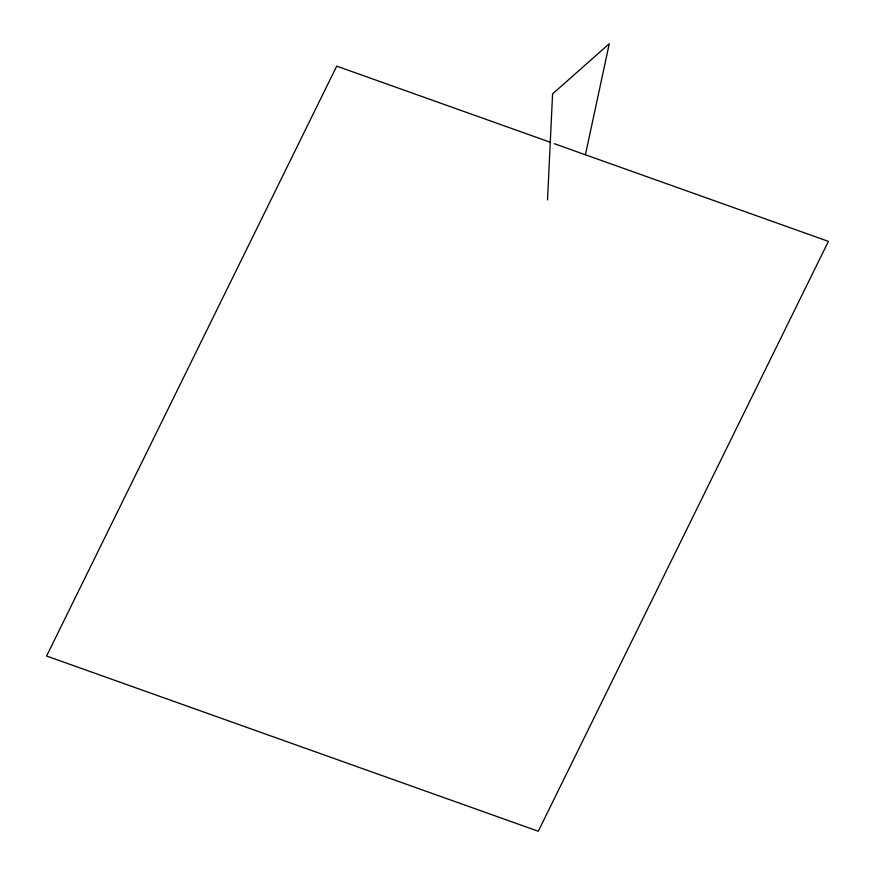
<?xml version="1.0" encoding="UTF-8"?>
<svg xmlns="http://www.w3.org/2000/svg" width="875" height="875" viewBox="0 0 875 875"><rect width="100%" height="100%" fill="white"/><g stroke="black" fill="none" stroke-linecap="round" stroke-linejoin="round"><path stroke-width="1.31" d="M547.52 199.938L552.584 93.898L609.273 43.75L585.43 154.678M550.605 142.373L336.722 66.139L46.583 656.02L538.278 831.25L828.417 241.369L554.291 143.686"/></g></svg>
